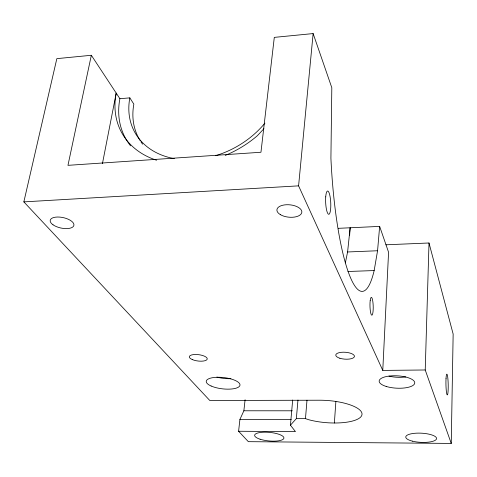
<?xml version="1.0" encoding="UTF-8"?>
<svg xmlns="http://www.w3.org/2000/svg" width="477" height="477" viewBox="0 0 477 477"><rect width="100%" height="100%" fill="white"/><g stroke="black" fill="none" stroke-linecap="round" stroke-linejoin="round"><path stroke-width="0.72" d="M245.095 399.744L243.872 410.78L239.913 419.432L238.595 431.256L248.344 441.666L451.248 443.425L453.15 334.049L429.008 242.99L385.899 244.796M451.248 443.425L425.228 369.985L429.008 242.99M425.228 369.985L382.769 370.408L388.576 252.261L379.65 226.396L338.318 228.328M334.377 422.998L335.874 401.491M349.641 235.149L350.148 227.779L347.596 251.969L345.354 262.905M130.597 145.837A91.679 69.839 -28.2 0 1 119.894 98.709L91.34 55.272L56.841 58.647L23.85 201.884L209.773 400.471L319.489 400.221A34.887 11.09 4.5 0 1 361.554 415.866A34.887 11.09 4.5 0 1 308.899 419.766L305.471 418.633L306.991 400.227M238.595 431.256L295.442 431.607L290.439 425.18L296.354 418.609L297.964 400.054M91.34 55.272L67.961 165.34L260.955 152.252L274.299 37.379L313.133 33.575L331.813 87.72L330.913 158.185A128.73 24.124 86.9 0 0 349.307 274.734A128.73 24.124 86.9 0 0 374.165 270.56L377.563 250.753L379.65 226.396M290.439 425.18L292.675 400.024M382.769 370.408L298.59 185.851L313.133 33.575M102.436 163.647L116.209 93.104A92.443 70.119 -28.2 0 0 156.569 160.224M263.93 128.718L257.318 135.76A92.443 70.119 -28.2 0 1 225.192 155.448M119.894 98.709L129.827 97.868A80.655 61.426 -28.2 0 0 174.355 158.644M23.85 201.884L298.59 185.851M347.596 251.969L377.563 250.753M347.93 271.496L374.165 270.56M243.872 410.78L292.282 410.798M296.354 418.609L305.471 418.633M239.913 419.432L291.256 419.575M129.827 97.868L133.846 104.129A79.909 61.145 -28.2 0 0 137.376 135.456M230.892 378.672A16.892 5.807 6.6 0 1 216.892 377.098M405.79 376.913A17.738 6.332 3 0 1 388.982 376.138M142.653 144.179A79.909 61.145 -28.2 0 1 140.936 141.782M140.137 140.554A79.909 61.145 -28.2 0 1 137.68 136.106M264.908 123.155A80.655 61.426 -28.2 0 1 215.658 155.687M446.025 378.631A10.375 1.127 88.8 0 0 447.193 394.89A10.375 1.127 88.8 0 0 448.004 380.145A10.375 1.127 88.8 0 0 446.025 378.631M412.486 441.171A15.437 4.597 2.9 0 0 436.533 438.828A15.437 4.597 2.9 0 0 414.447 433.319A15.437 4.597 2.9 0 0 412.486 441.171M260.096 439.216A14.715 4.287 5.5 0 0 283.755 438.601A14.715 4.287 5.5 0 0 263.966 432.192A14.715 4.287 5.5 0 0 260.096 439.216M386.191 386.442A17.828 6.189 3 0 0 414.614 383.603A17.828 6.189 3 0 0 390.031 375.977A17.828 6.189 3 0 0 386.191 386.442M211.138 386.018A16.975 5.67 6.5 0 0 239.4 386.358A16.975 5.67 6.5 0 0 218.8 377.259A16.975 5.67 6.5 0 0 211.138 386.018M280.357 214.632A12.521 6.201 5.7 0 0 301.345 213.666A12.521 6.201 5.7 0 0 286.427 204.74A12.521 6.201 5.7 0 0 280.357 214.632M53.019 224.798A12.11 5.336 12.1 0 0 73.273 226.545A12.11 5.336 12.1 0 0 59.905 217.107A12.11 5.336 12.1 0 0 53.019 224.798M339.874 358.257A9.367 3.458 4.1 0 0 354.429 356.522A9.367 3.458 4.1 0 0 341.019 352.342A9.367 3.458 4.1 0 0 339.874 358.257M192.35 359.592A9.027 3.19 7.2 0 0 207.078 359.437A9.027 3.19 7.2 0 0 195.427 354.477A9.027 3.19 7.2 0 0 192.35 359.592M370.194 300.635A8.932 1.61 88.4 0 0 371.577 315.094A8.932 1.61 88.4 0 0 373.014 303.116A8.932 1.61 88.4 0 0 370.194 300.635M325.719 196.864A11.657 2.534 87.1 0 0 328.76 214.298A11.657 2.534 87.1 0 0 330.108 196.792A11.657 2.534 87.1 0 0 325.719 196.864"/></g></svg>
